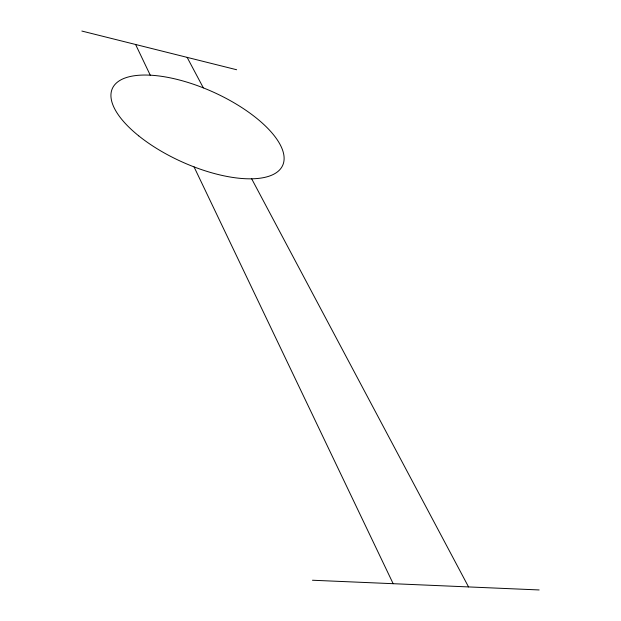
<?xml version="1.0" encoding="UTF-8"?>
<svg xmlns="http://www.w3.org/2000/svg" width="621" height="621" viewBox="0 0 621 621"><rect width="100%" height="100%" fill="white"/><g stroke="black" fill="none" stroke-linecap="round" stroke-linejoin="round"><path stroke-width="0.93" d="M312.464 580.239L539.144 589.95M81.856 31.05L236.648 69.746M187.138 57.365L203.354 87.887M251.676 178.817L468.552 586.923M135.588 44.479L150.251 75.18M194.062 166.909L393.163 583.693M138.716 135.852A93.437 38.246 24.3 0 0 281.973 166.754A93.437 38.246 24.3 0 0 171.862 78.199A93.437 38.246 24.3 0 0 138.716 135.852"/></g></svg>
